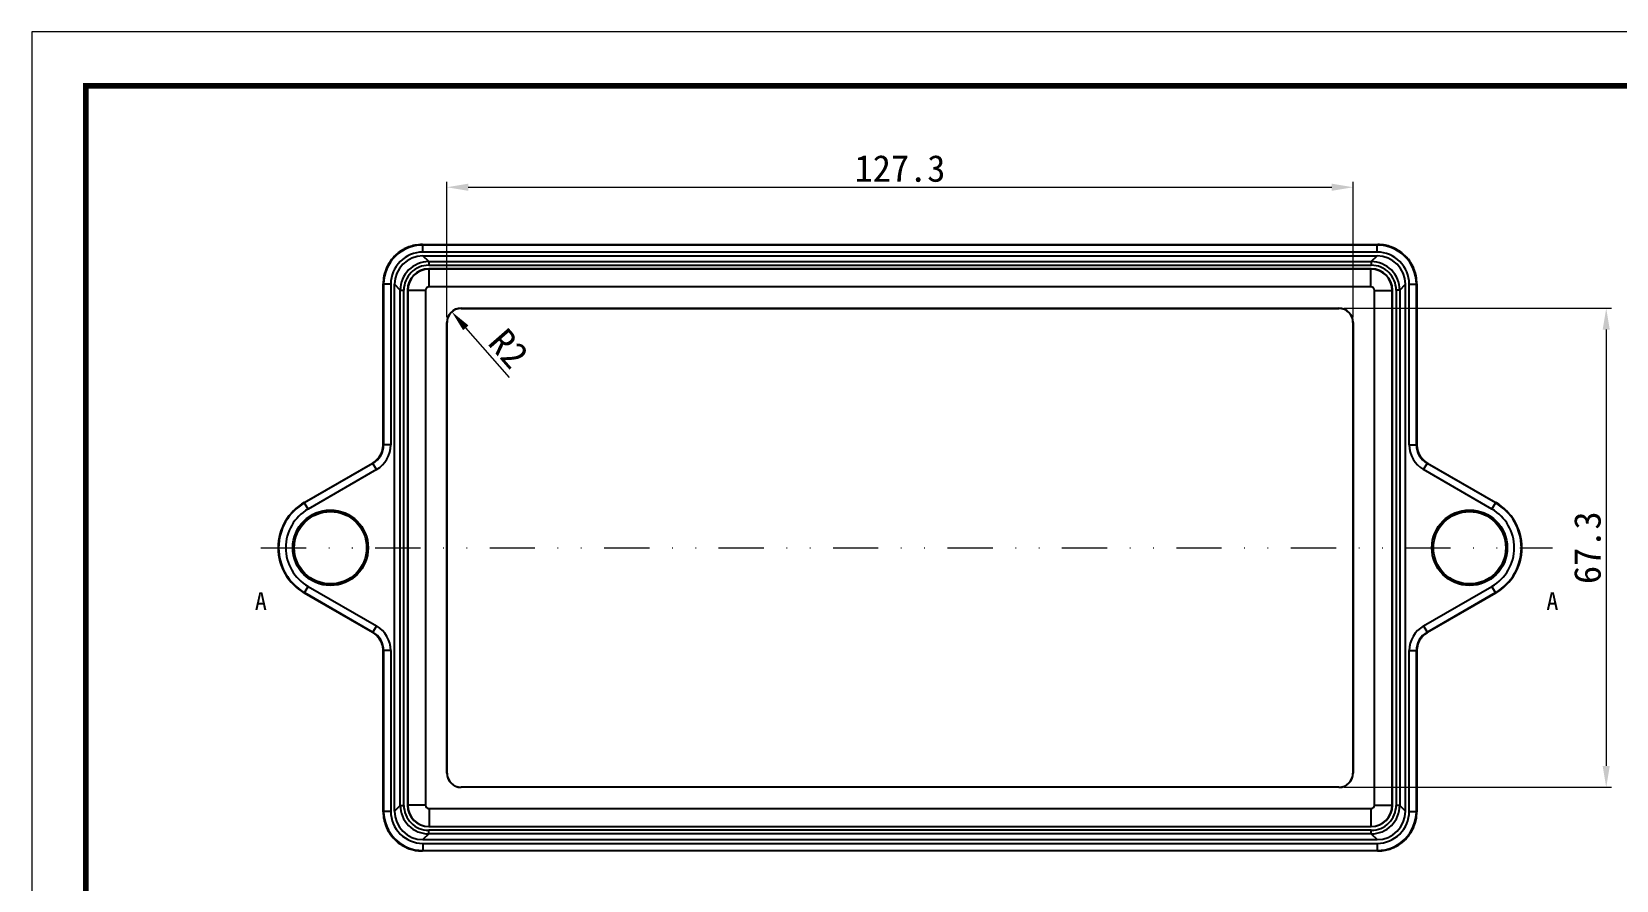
# Model space of a CAD drawing. Header units: millimetres. Extents: x 1366 to 1807, y -424 to -118.
# Drawn here: x 1365.8 to 1588.4, y -236.9 to -117.7 of the extents above; entities that cross this region are included whole.
import ezdxf
from ezdxf.enums import TextEntityAlignment as Align

# ---------------------------------------------------------------- set-up
doc = ezdxf.new("R2010")
doc.units = ezdxf.units.MM
doc.linetypes.add('DIVIDE', pattern=[31.75, 12.7, -6.35, 0, -6.35, 0, -6.35])
doc.layers.add('06___PRT_ALL_SURFS', color=7, linetype='Continuous')
for name, color, linetype, lineweight in [('dim', 3, 'Continuous', 9), ('from', 7, 'Continuous', 13), ('hatch', 56, 'Continuous', 9)]:
    doc.layers.add(name, color=color, linetype=linetype, lineweight=lineweight)
doc.styles.add('宋体', font='SimSun.ttf')
doc.styles.add('样式 1', font='SIMKAI.TTF')
doc.dimstyles.new('YanXiu', dxfattribs={"dimscale": 1.5, "dimtxt": 2.5, "dimasz": 2.2, "dimexe": 0.65, "dimexo": 0.65, "dimgap": 0.5, "dimtad": 1, "dimdsep": 46, "dimtxsty": '宋体', "dimcen": 0, "dimclrd": 3, "dimclre": 3, "dimclrt": 3, "dimazin": 2, "dimtfac": 1, "dimtofl": 0, "dimtmove": 0, "dimatfit": 3, "dimfxl": 0, "dimlwd": 5, "dimlwe": 5, "dimarcsym": 0})

# ---------------------------------------------------------------- blocks, each defined once
blk = doc.blocks.new('*D6')
at = {"layer": 'Defpoints', "color": 0}
for p in [(1551.4, -139.55), (1424.1, -158.54), (1551.4, -158.54)]:
    blk.add_point(p, dxfattribs=at)
at = {"layer": 'dim', "color": 3, "lineweight": 5}
for p, q in [((1424.1, -157.79), (1424.1, -138.8)), ((1427.1, -139.55), (1548.4, -139.55)), ((1551.4, -157.79), (1551.4, -138.8))]:
    blk.add_line(p, q, dxfattribs=at)
at = {"layer": 'dim', "color": 3}
for points in [[(1427.1, -139.05), (1427.1, -140.05), (1424.1, -139.55)], [(1548.4, -139.05), (1548.4, -140.05), (1551.4, -139.55)]]:
    blk.add_solid(points, dxfattribs=at)
at = {"layer": 'dim', "color": 3, "insert": (1487.75, -136.93), "char_height": 3.75, "attachment_point": 5, "style": '宋体'}
blk.add_mtext('127.3', dxfattribs=at)
blk = doc.blocks.new('*D7')
at = {"layer": 'Defpoints', "color": 0}
for p in [(1549.4, -156.54), (1549.4, -223.83), (1586.94, -223.83)]:
    blk.add_point(p, dxfattribs=at)
at = {"layer": 'dim', "color": 3, "lineweight": 5}
for p, q in [((1550.15, -156.54), (1587.69, -156.54)), ((1586.94, -159.54), (1586.94, -220.83)), ((1550.15, -223.83), (1587.69, -223.83))]:
    blk.add_line(p, q, dxfattribs=at)
at = {"layer": 'dim', "color": 3}
for points in [[(1586.44, -159.54), (1587.44, -159.54), (1586.94, -156.54)], [(1586.44, -220.83), (1587.44, -220.83), (1586.94, -223.83)]]:
    blk.add_solid(points, dxfattribs=at)
at = {"layer": 'dim', "color": 3, "insert": (1584.32, -190.18), "char_height": 3.75, "attachment_point": 5, "rotation": 90, "style": '宋体'}
blk.add_mtext('67.3', dxfattribs=at)
blk = doc.blocks.new('*D9')
at = {"layer": 'Defpoints', "color": 0}
for p in [(1424.78, -157.03), (1426.1, -158.54)]:
    blk.add_point(p, dxfattribs=at)
at = {"layer": 'dim', "color": 3, "lineweight": 5}
blk.add_line((1432.89, -166.29), (1426.76, -159.29), dxfattribs=at)
at = {"layer": 'dim', "color": 3}
blk.add_solid([(1427.14, -158.96), (1426.38, -159.62), (1424.78, -157.03)], dxfattribs=at)
at = {"layer": 'dim', "color": 3, "insert": (1432.79, -162.19), "char_height": 3.75, "attachment_point": 5, "rotation": 311.2051, "style": '宋体'}
blk.add_mtext('R2', dxfattribs=at)

msp = doc.modelspace()

# ---------------------------------------------------------------- linework, layer by layer
at = {"color": 7, "linetype": 'Continuous'}
for p, q in [((1420.656, -147.593), (1554.841, -147.593)), ((1420.656, -147.593), (1554.841, -147.593)), ((1420.721, -147.659), (1420.656, -147.593)), ((1420.656, -147.593), (1420.656, -147.593)), ((1554.776, -147.659), (1420.721, -147.659)), ((1420.721, -148.658), (1420.721, -147.659)), ((1554.776, -148.658), (1420.721, -148.658)), ((1554.776, -147.659), (1554.841, -147.593)), ((1554.776, -148.658), (1554.776, -147.659)), ((1554.841, -147.593), (1554.841, -147.593)), ((1420.747, -149.184), (1554.75, -149.184)), ((1421.562, -149.999), (1420.747, -149.184)), ((1421.562, -149.999), (1553.936, -149.999)), ((1421.562, -149.999), (1421.562, -150.498)), ((1421.562, -150.498), (1553.936, -150.498)), ((1553.922, -151.012), (1421.575, -151.012)), ((1421.601, -151.037), (1421.575, -151.012)), ((1553.897, -151.037), (1553.922, -151.012)), ((1553.936, -149.999), (1554.75, -149.184)), ((1553.936, -149.999), (1553.936, -150.498)), ((1415.158, -153.092), (1415.158, -153.092)), ((1415.223, -153.157), (1415.158, -153.092)), ((1415.158, -175.699), (1415.158, -153.092)), ((1415.158, -175.699), (1415.158, -153.092)), ((1416.223, -153.157), (1415.223, -153.157)), ((1415.223, -153.157), (1415.223, -175.736)), ((1416.223, -153.157), (1416.223, -175.736)), ((1417.563, -153.997), (1416.749, -153.183)), ((1416.749, -227.185), (1416.749, -153.183)), ((1557.934, -153.997), (1558.749, -153.183)), ((1558.749, -227.185), (1558.749, -153.183)), ((1559.275, -175.736), (1559.275, -153.157)), ((1559.275, -153.157), (1560.274, -153.157)), ((1560.274, -153.157), (1560.339, -153.092)), ((1560.274, -175.736), (1560.274, -153.157)), ((1560.339, -153.092), (1560.339, -175.699)), ((1560.34, -153.092), (1560.339, -153.092)), ((1560.34, -153.092), (1560.34, -175.699)), ((1417.563, -153.997), (1418.063, -153.997)), ((1417.563, -226.371), (1417.563, -153.997)), ((1418.063, -226.371), (1418.063, -153.997)), ((1418.602, -154.036), (1418.576, -154.011)), ((1418.576, -154.011), (1418.576, -226.357)), ((1556.896, -154.036), (1556.921, -154.011)), ((1556.921, -226.357), (1556.921, -154.011)), ((1557.434, -153.997), (1557.434, -226.371)), ((1557.934, -153.997), (1557.434, -153.997)), ((1557.934, -153.997), (1557.934, -226.371)), ((1426.101, -156.536), (1549.396, -156.536)), ((1426.101, -156.563), (1426.101, -156.536)), ((1426.101, -156.563), (1549.396, -156.563)), ((1549.396, -156.563), (1549.396, -156.536)), ((1424.127, -158.536), (1424.101, -158.536)), ((1424.101, -221.832), (1424.101, -158.536)), ((1424.127, -221.832), (1424.127, -158.536)), ((1551.37, -158.536), (1551.37, -221.832)), ((1551.37, -158.536), (1551.396, -158.536)), ((1551.396, -158.536), (1551.396, -221.832)), ((1415.158, -175.699), (1415.158, -175.699)), ((1415.223, -175.736), (1415.158, -175.699)), ((1416.223, -175.736), (1415.223, -175.736)), ((1559.275, -175.736), (1560.274, -175.736)), ((1560.339, -175.699), (1560.274, -175.736)), ((1560.34, -175.699), (1560.339, -175.699)), ((1560.375, -176.154), (1560.34, -175.699)), ((1414.038, -178.036), (1413.658, -178.295)), ((1404.078, -183.826), (1413.658, -178.295)), ((1404.078, -183.827), (1413.659, -178.296)), ((1413.724, -178.333), (1404.111, -183.883)), ((1414.224, -179.199), (1404.611, -184.749)), ((1413.658, -178.295), (1413.659, -178.296)), ((1413.724, -178.333), (1413.659, -178.296)), ((1414.224, -179.199), (1413.724, -178.333)), ((1561.274, -179.199), (1561.774, -178.333)), ((1570.887, -184.749), (1561.274, -179.199)), ((1561.839, -178.296), (1561.774, -178.333)), ((1571.386, -183.883), (1561.774, -178.333)), ((1561.839, -178.295), (1561.839, -178.296)), ((1561.839, -178.295), (1571.419, -183.826)), ((1561.839, -178.296), (1571.419, -183.827)), ((1404.611, -184.749), (1404.078, -183.826)), ((1570.887, -184.749), (1571.419, -183.826)), ((1404.078, -196.542), (1404.611, -195.619)), ((1404.611, -195.619), (1414.224, -201.169)), ((1561.274, -201.169), (1570.887, -195.619)), ((1571.419, -196.542), (1570.887, -195.619)), ((1413.659, -202.072), (1404.078, -196.541)), ((1413.658, -202.073), (1404.078, -196.542)), ((1404.111, -196.485), (1413.724, -202.035)), ((1561.774, -202.035), (1571.386, -196.485)), ((1571.419, -196.541), (1561.839, -202.072)), ((1571.419, -196.542), (1561.839, -202.073)), ((1413.658, -202.073), (1413.659, -202.072)), ((1413.659, -202.072), (1413.724, -202.035)), ((1414.224, -201.169), (1413.724, -202.035)), ((1561.274, -201.169), (1561.774, -202.035)), ((1561.46, -202.332), (1561.839, -202.073)), ((1561.774, -202.035), (1561.839, -202.072)), ((1561.839, -202.073), (1561.839, -202.072)), ((1415.123, -204.214), (1415.157, -204.67)), ((1415.158, -204.67), (1415.223, -204.632)), ((1415.158, -204.67), (1415.158, -204.67)), ((1415.158, -227.277), (1415.158, -204.67)), ((1415.158, -227.277), (1415.158, -204.67)), ((1416.223, -204.632), (1415.223, -204.632)), ((1415.223, -204.632), (1415.223, -227.211)), ((1416.223, -204.632), (1416.223, -227.211)), ((1559.275, -227.211), (1559.275, -204.632)), ((1559.275, -204.632), (1560.274, -204.632)), ((1560.274, -227.211), (1560.274, -204.632)), ((1560.274, -204.632), (1560.339, -204.67)), ((1560.339, -204.67), (1560.339, -227.277)), ((1560.34, -204.67), (1560.339, -204.67)), ((1560.34, -204.67), (1560.34, -227.277)), ((1424.127, -221.832), (1424.101, -221.832)), ((1551.37, -221.832), (1551.396, -221.832)), ((1549.396, -223.806), (1426.101, -223.806)), ((1426.101, -223.806), (1426.101, -223.832)), ((1549.396, -223.832), (1426.101, -223.832)), ((1549.396, -223.806), (1549.396, -223.832)), ((1417.563, -226.371), (1416.749, -227.185)), ((1417.563, -226.371), (1418.063, -226.371)), ((1418.602, -226.332), (1418.576, -226.357)), ((1556.896, -226.332), (1556.921, -226.357)), ((1557.934, -226.371), (1557.434, -226.371)), ((1557.934, -226.371), (1558.749, -227.185)), ((1415.223, -227.211), (1415.158, -227.277)), ((1415.158, -227.277), (1415.158, -227.277)), ((1416.223, -227.211), (1415.223, -227.211)), ((1559.275, -227.211), (1560.274, -227.211)), ((1560.274, -227.211), (1560.339, -227.277)), ((1560.34, -227.277), (1560.339, -227.277)), ((1421.562, -230.37), (1420.747, -231.184)), ((1420.747, -231.184), (1554.75, -231.184)), ((1553.936, -229.87), (1421.562, -229.87)), ((1421.562, -230.37), (1421.562, -229.87)), ((1553.936, -230.37), (1421.562, -230.37)), ((1421.601, -229.331), (1421.575, -229.356)), ((1421.575, -229.356), (1553.922, -229.356)), ((1553.897, -229.331), (1553.922, -229.356)), ((1553.936, -230.37), (1553.936, -229.87)), ((1553.936, -230.37), (1554.75, -231.184)), ((1420.721, -232.71), (1420.656, -232.775)), ((1554.841, -232.775), (1420.656, -232.775)), ((1554.841, -232.775), (1420.656, -232.775)), ((1420.656, -232.775), (1420.656, -232.775)), ((1420.721, -231.71), (1554.776, -231.71)), ((1420.721, -231.71), (1420.721, -232.71)), ((1420.721, -232.71), (1554.776, -232.71)), ((1554.776, -231.71), (1554.776, -232.71)), ((1554.776, -232.71), (1554.841, -232.775)), ((1554.841, -232.775), (1554.841, -232.775))]:
    msp.add_line(p, q, dxfattribs=at)
for points in [[(1420.656, -147.593), (1419.647, -147.686), (1418.384, -148.084), (1417.251, -148.774), (1416.316, -149.715), (1415.635, -150.851), (1415.245, -152.114), (1415.158, -153.092)], [(1560.34, -153.092), (1560.247, -152.083), (1559.849, -150.82), (1559.159, -149.687), (1558.218, -148.752), (1557.082, -148.07), (1555.819, -147.68), (1554.841, -147.593)], [(1415.157, -175.699), (1415.119, -176.177), (1414.916, -176.879), (1414.548, -177.511), (1414.038, -178.036)], [(1561.839, -178.295), (1561.442, -178.021), (1560.935, -177.492), (1560.573, -176.857), (1560.375, -176.154)], [(1413.658, -202.073), (1414.056, -202.347), (1414.562, -202.876), (1414.925, -203.511), (1415.123, -204.214)], [(1560.34, -204.67), (1560.378, -204.191), (1560.582, -203.489), (1560.95, -202.857), (1561.46, -202.332)], [(1415.158, -227.277), (1415.251, -228.285), (1415.649, -229.548), (1416.338, -230.682), (1417.279, -231.616), (1418.416, -232.298), (1419.679, -232.688), (1420.656, -232.775)], [(1554.841, -232.775), (1555.85, -232.682), (1557.113, -232.284), (1558.246, -231.594), (1559.181, -230.653), (1559.863, -229.517), (1560.252, -228.254), (1560.34, -227.277)]]:
    msp.add_lwpolyline(points, dxfattribs=at)
for centre, radius in [((1407.749, -190.184), 5.3), ((1407.749, -190.184), 5.086), ((1567.749, -190.184), 5.3), ((1567.749, -190.184), 5.086)]:
    msp.add_circle(centre, radius, dxfattribs=at)
for centre, radius, start, end in [((1420.722, -153.157), 5.498, 90.00224, 179.99776), ((1420.721, -153.156), 4.498, 89.99234, 180.00766), ((1420.655, -153.09), 5.496, 128.45345, 141.73987), ((1420.652, -153.087), 5.492, 125.12244, 128.45202), ((1420.657, -153.093), 5.5, 115.08267, 125.13174), ((1420.656, -153.092), 5.498, 109.93053, 115.07988), ((1420.653, -153.079), 5.485, 101.69644, 109.93982), ((1420.659, -153.111), 5.517, 90.0296, 101.69189), ((1554.776, -153.157), 5.498, 0.00224, 89.99776), ((1554.777, -153.156), 4.498, 359.99234, 90.00766), ((1554.838, -153.111), 5.518, 78.48119, 89.96961), ((1554.845, -153.078), 5.484, 70.52521, 78.47733), ((1554.841, -153.092), 5.499, 65.10647, 70.53388), ((1554.841, -153.092), 5.498, 56.13749, 65.1036), ((1554.842, -153.091), 5.497, 51.74289, 56.14801), ((1554.842, -153.09), 5.496, 38.45345, 51.73987), ((1420.643, -153.088), 5.484, 160.52521, 168.47733), ((1420.657, -153.092), 5.499, 155.10647, 160.53388), ((1420.656, -153.092), 5.498, 146.13749, 155.1036), ((1420.656, -153.091), 5.497, 141.74289, 146.14801), ((1421.562, -153.997), 3.999, 89.99913, 180.00087), ((1421.561, -153.997), 3.498, 89.99233, 180.00767), ((1553.936, -153.997), 3.999, 359.99914, 90.00086), ((1553.936, -153.997), 3.498, 359.99233, 90.00767), ((1554.846, -153.087), 5.492, 35.12244, 38.45202), ((1554.84, -153.093), 5.5, 25.08267, 35.13174), ((1554.841, -153.092), 5.498, 19.93053, 25.07988), ((1554.853, -153.088), 5.485, 11.69644, 19.93982), ((1420.676, -153.094), 5.518, 168.48119, 179.96961), ((1554.822, -153.094), 5.517, 0.0296, 11.69189), ((1426.101, -158.536), 2, 90, 180), ((1426.101, -158.536), 1.974, 90, 180), ((1549.396, -158.536), 2, 0, 90), ((1549.396, -158.536), 1.974, 0, 90), ((1412.225, -175.737), 2.998, 299.99073, 0.01032), ((1412.224, -175.736), 3.999, 299.99992, 359.99987), ((1412.151, -175.698), 3.008, 349.63561, 359.54351), ((1412.175, -175.699), 2.983, 359.55202, 0.00661), ((1563.273, -175.736), 3.998, 179.99854, 240.00167), ((1563.272, -175.737), 2.998, 179.98967, 240.00928), ((1563.346, -175.698), 3.007, 180.00396, 190.11199), ((1412.157, -175.694), 3.004, 300.00012, 310.14458), ((1412.164, -175.702), 2.993, 310.14329, 320.21833), ((1412.163, -175.701), 2.995, 320.21108, 323.2899), ((1412.159, -175.699), 2.999, 323.29252, 336.5025), ((1412.164, -175.701), 2.994, 336.50385, 338.95025), ((1412.165, -175.701), 2.993, 338.94236, 349.6334), ((1563.332, -175.701), 2.992, 190.11225, 200.0447), ((1563.335, -175.7), 2.995, 200.03684, 203.24809), ((1563.338, -175.699), 2.999, 203.25012, 216.46121), ((1563.333, -175.702), 2.993, 216.4625, 218.70881), ((1563.334, -175.702), 2.994, 218.70192, 229.60287), ((1563.341, -175.693), 3.005, 229.60356, 239.5304), ((1563.327, -175.717), 2.978, 239.54056, 240.01225), ((1407.749, -190.184), 7.341, 120, 240), ((1407.749, -190.184), 7.341, 120, 240), ((1407.749, -190.184), 7.276, 120, 240), ((1567.749, -190.184), 7.276, 300, 60), ((1567.749, -190.184), 7.341, 300, 60), ((1567.749, -190.184), 7.341, 300, 60), ((1407.749, -190.184), 6.276, 120, 240), ((1567.749, -190.184), 6.276, 300, 60), ((1412.17, -204.652), 2.978, 59.54056, 60.01225), ((1412.156, -204.675), 3.005, 49.60356, 59.5304), ((1412.225, -204.631), 2.998, 359.98967, 60.00928), ((1412.163, -204.666), 2.994, 38.70192, 49.60287), ((1412.224, -204.632), 3.998, 359.99854, 60.00167), ((1563.273, -204.632), 3.999, 119.99992, 179.99987), ((1563.272, -204.631), 2.998, 119.99073, 180.01032), ((1563.334, -204.666), 2.993, 130.14329, 140.21833), ((1563.341, -204.674), 3.004, 120.00012, 130.14458), ((1412.164, -204.666), 2.993, 36.4625, 38.70881), ((1412.159, -204.669), 2.999, 23.25012, 36.46121), ((1412.163, -204.668), 2.995, 20.03684, 23.24809), ((1412.166, -204.667), 2.992, 10.11225, 20.0447), ((1412.151, -204.67), 3.007, 0.00396, 10.11199), ((1563.347, -204.67), 3.008, 169.63561, 179.54351), ((1563.323, -204.669), 2.983, 179.55202, 180.00661), ((1563.332, -204.667), 2.993, 158.94236, 169.6334), ((1563.333, -204.667), 2.994, 156.50385, 158.95025), ((1563.338, -204.669), 2.999, 143.29252, 156.5025), ((1563.335, -204.667), 2.995, 140.21108, 143.2899), ((1426.101, -221.832), 2, 180, 270), ((1426.101, -221.832), 1.974, 180, 270), ((1549.396, -221.832), 1.974, 270, 0), ((1549.396, -221.832), 2, 270, 0), ((1421.562, -226.371), 3.999, 179.99913, 270.00087), ((1421.561, -226.371), 3.498, 179.99233, 270.00767), ((1553.936, -226.371), 3.498, 269.99233, 0.00767), ((1553.936, -226.371), 3.999, 269.99914, 0.00086), ((1420.675, -227.274), 5.517, 180.0296, 191.69189), ((1420.722, -227.211), 5.498, 180.00224, 269.99776), ((1420.644, -227.28), 5.485, 191.69644, 199.93982), ((1420.656, -227.276), 5.498, 199.93053, 205.07988), ((1420.721, -227.212), 4.498, 179.99234, 270.00766), ((1554.777, -227.212), 4.498, 269.99234, 0.00766), ((1554.776, -227.211), 5.498, 270.00224, 359.99776), ((1554.84, -227.276), 5.499, 335.10647, 340.53388), ((1554.855, -227.28), 5.484, 340.52521, 348.47733), ((1554.821, -227.274), 5.518, 348.48119, 359.96961), ((1420.658, -227.275), 5.5, 205.08267, 215.13174), ((1420.652, -227.281), 5.492, 215.12244, 218.45202), ((1420.655, -227.278), 5.496, 218.45345, 231.73987), ((1554.842, -227.278), 5.496, 308.45345, 321.73987), ((1554.841, -227.277), 5.497, 321.74289, 326.14801), ((1554.841, -227.276), 5.498, 326.13749, 335.1036), ((1420.655, -227.277), 5.497, 231.74289, 236.14801), ((1420.657, -227.277), 5.498, 236.13749, 245.1036), ((1420.657, -227.276), 5.499, 245.10647, 250.53388), ((1420.653, -227.29), 5.484, 250.52521, 258.47733), ((1420.659, -227.257), 5.518, 258.48119, 269.96961), ((1554.838, -227.257), 5.517, 270.0296, 281.69189), ((1554.844, -227.289), 5.485, 281.69644, 289.93982), ((1554.841, -227.277), 5.498, 289.93053, 295.07988), ((1554.84, -227.275), 5.5, 295.08267, 305.13174), ((1554.845, -227.281), 5.492, 305.12244, 308.45202)]:
    msp.add_arc(centre, radius, start, end, dxfattribs=at)
for centre, major_axis, start_param, end_param in [((1420.75, -153.185), (2.83, -2.83), 2.3565371, 3.9266482), ((1421.577, -154.013), (2.123, -2.123), 2.3565371, 3.9266482), ((1553.92, -154.013), (2.123, 2.123), -0.7850555, 0.7850555), ((1554.747, -153.185), (2.83, 2.83), -0.7850555, 0.7850555), ((1421.577, -226.355), (2.123, 2.123), -3.9266482, -2.3565371), ((1553.92, -226.355), (2.123, -2.123), -0.7850555, 0.7850555), ((1420.75, -227.183), (2.83, 2.83), -3.9266482, -2.3565371), ((1554.747, -227.183), (2.83, -2.83), -0.7850555, 0.7850555)]:
    msp.add_ellipse(centre, major_axis=major_axis, ratio=0.999315, start_param=start_param, end_param=end_param, dxfattribs=at)
at = {"layer": '06___PRT_ALL_SURFS', "color": 7, "linetype": 'Continuous'}
for p, q in [((1553.897, -151.037), (1421.601, -151.037)), ((1421.601, -153.536), (1421.601, -151.037)), ((1553.897, -153.536), (1553.897, -151.037)), ((1553.897, -153.536), (1421.601, -153.536)), ((1421.101, -154.036), (1418.602, -154.036)), ((1418.602, -154.036), (1418.602, -226.332)), ((1421.101, -154.036), (1421.101, -226.332)), ((1554.396, -226.332), (1554.396, -154.036)), ((1554.396, -154.036), (1556.896, -154.036)), ((1556.896, -226.332), (1556.896, -154.036)), ((1421.101, -226.332), (1418.602, -226.332)), ((1421.601, -226.832), (1553.897, -226.832)), ((1421.601, -226.832), (1421.601, -229.331)), ((1553.897, -226.832), (1553.897, -229.331)), ((1554.396, -226.332), (1556.896, -226.332)), ((1421.601, -229.331), (1553.897, -229.331))]:
    msp.add_line(p, q, dxfattribs=at)
for centre, radius, start, end in [((1421.603, -154.038), 3.001, 90.03794, 179.96206), ((1553.895, -154.038), 3.001, 0.03794, 89.96206), ((1421.601, -154.036), 0.5, 89.99314, 180.00686), ((1553.897, -154.036), 0.5, 359.99317, 90.00689), ((1421.603, -226.33), 3.001, 180.03793, 269.96207), ((1421.601, -226.332), 0.5, 179.99314, 270.00686), ((1553.897, -226.332), 0.5, 269.99317, 0.00689), ((1553.895, -226.33), 3.001, 270.03793, 359.96207)]:
    msp.add_arc(centre, radius, start, end, dxfattribs=at)
at = {"layer": 'from'}
msp.add_lwpolyline([(1365.788, -424.173), (1806.818, -424.173), (1806.818, -117.696), (1365.788, -117.696)], close=True, dxfattribs=at)
at = {"layer": 'from', "const_width": 0.76}
msp.add_lwpolyline([(1373.389, -416.572), (1373.389, -125.297), (1799.218, -125.297), (1799.218, -416.572), (1373.389, -416.572)], dxfattribs=at)
at = {"layer": 'hatch', "color": 2, "linetype": 'DIVIDE', "ltscale": 0.5}
msp.add_line((1397.976, -190.184), (1579.377, -190.184), dxfattribs=at)
at = {"layer": 'hatch', "color": 2}
for points in [[(1397.976, -190.184, 0, 0, 0), (1397.976, -192.684, 0.75, 0, 0), (1397.976, -195.184, 0, 0, 0)], [(1579.377, -190.184, 0, 0, 0), (1579.377, -192.684, 0.75, 0, 0), (1579.377, -195.184, 0, 0, 0)]]:
    msp.add_lwpolyline(points, format="xyseb", dxfattribs=at)

# ---------------------------------------------------------------- texts
at = {"layer": 'hatch', "color": 6, "style": '样式 1'}
for p in [(1397.976, -197.684), (1579.377, -197.684)]:
    msp.add_text('A', height=2.5, dxfattribs=at).set_placement(p, align=Align.MIDDLE)

# ---------------------------------------------------------------- dimensions: what is measured, and where the dimension line sits
at = {"layer": 'dim'}
dim = msp.add_linear_dim(base=(1551.3965, -139.553), p1=(1424.1009, -158.5363), p2=(1551.3965, -158.5363), dimstyle='YanXiu', override={"dimasz": 2, "dimexe": 0.49975, "dimexo": 0.49975, "dimgap": 0.49975}, dxfattribs=at)
dim.commit()
dim.dimension.update_dxf_attribs({"geometry": '*D6', "text_midpoint": (1487.7487, -136.9284)})
dim = msp.add_radius_dim(center=(1426.101, -158.536), mpoint=(1424.783, -157.032), dimstyle='YanXiu', override={"dimasz": 2, "dimexe": 0.49975, "dimexo": 0.49975, "dimgap": 0.49975}, dxfattribs=at)
dim.commit()
dim.dimension.update_dxf_attribs({"geometry": '*D9', "text_midpoint": (1430.815, -163.92), "dimtype": 164})
dim = msp.add_linear_dim(base=(1586.943, -223.832), p1=(1549.396, -156.536), p2=(1549.396, -223.832), angle=90, dimstyle='YanXiu', override={"dimasz": 2, "dimexe": 0.49975, "dimexo": 0.49975, "dimgap": 0.49975}, dxfattribs=at)
dim.commit()
dim.dimension.update_dxf_attribs({"geometry": '*D7', "text_midpoint": (1584.318, -190.184)})

doc.saveas('drawing.dxf')
